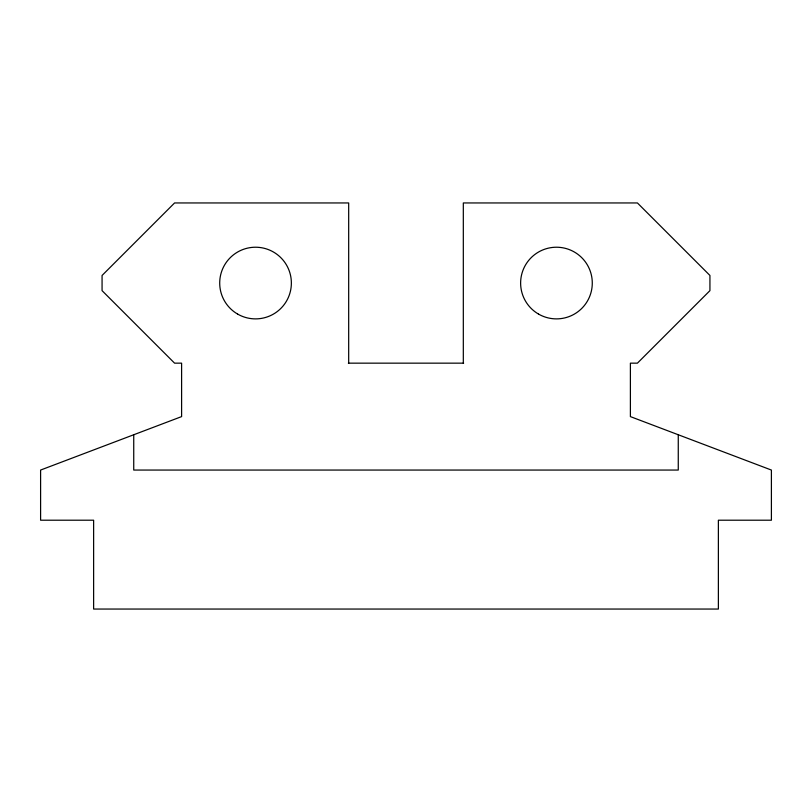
<?xml version="1.0" encoding="UTF-8"?>
<svg xmlns="http://www.w3.org/2000/svg" width="812" height="812" viewBox="0 0 812 812"><rect width="100%" height="100%" fill="white"/><g stroke="black" fill="none" stroke-linecap="round" stroke-linejoin="round"><path stroke-width="1.22" d="M348.368 363.157L463.632 363.157M678.264 434.745L678.264 470.057L133.736 470.057L133.736 434.745M463.317 363.157L463.317 202.949L637.42 202.949L709.932 275.461L709.932 290.645L637.42 363.157L630.396 363.157L630.396 416.607L771.4 470.057L771.4 520.208L718.376 520.208L718.376 609.051L93.624 609.051L93.624 520.208L40.6 520.208L40.6 470.057L181.604 416.607L181.604 363.157L174.58 363.157L102.068 290.645L102.068 275.461L174.58 202.949L348.683 202.949L348.683 363.157M237.632 314.082A35.819 35.819 0 0 0 291.366 283.053A35.819 35.819 0 0 0 237.632 252.024A35.819 35.819 0 0 0 237.632 314.082M538.549 314.082A35.819 35.819 0 0 0 592.283 283.053A35.819 35.819 0 0 0 538.549 252.024A35.819 35.819 0 0 0 538.549 314.082"/></g></svg>
